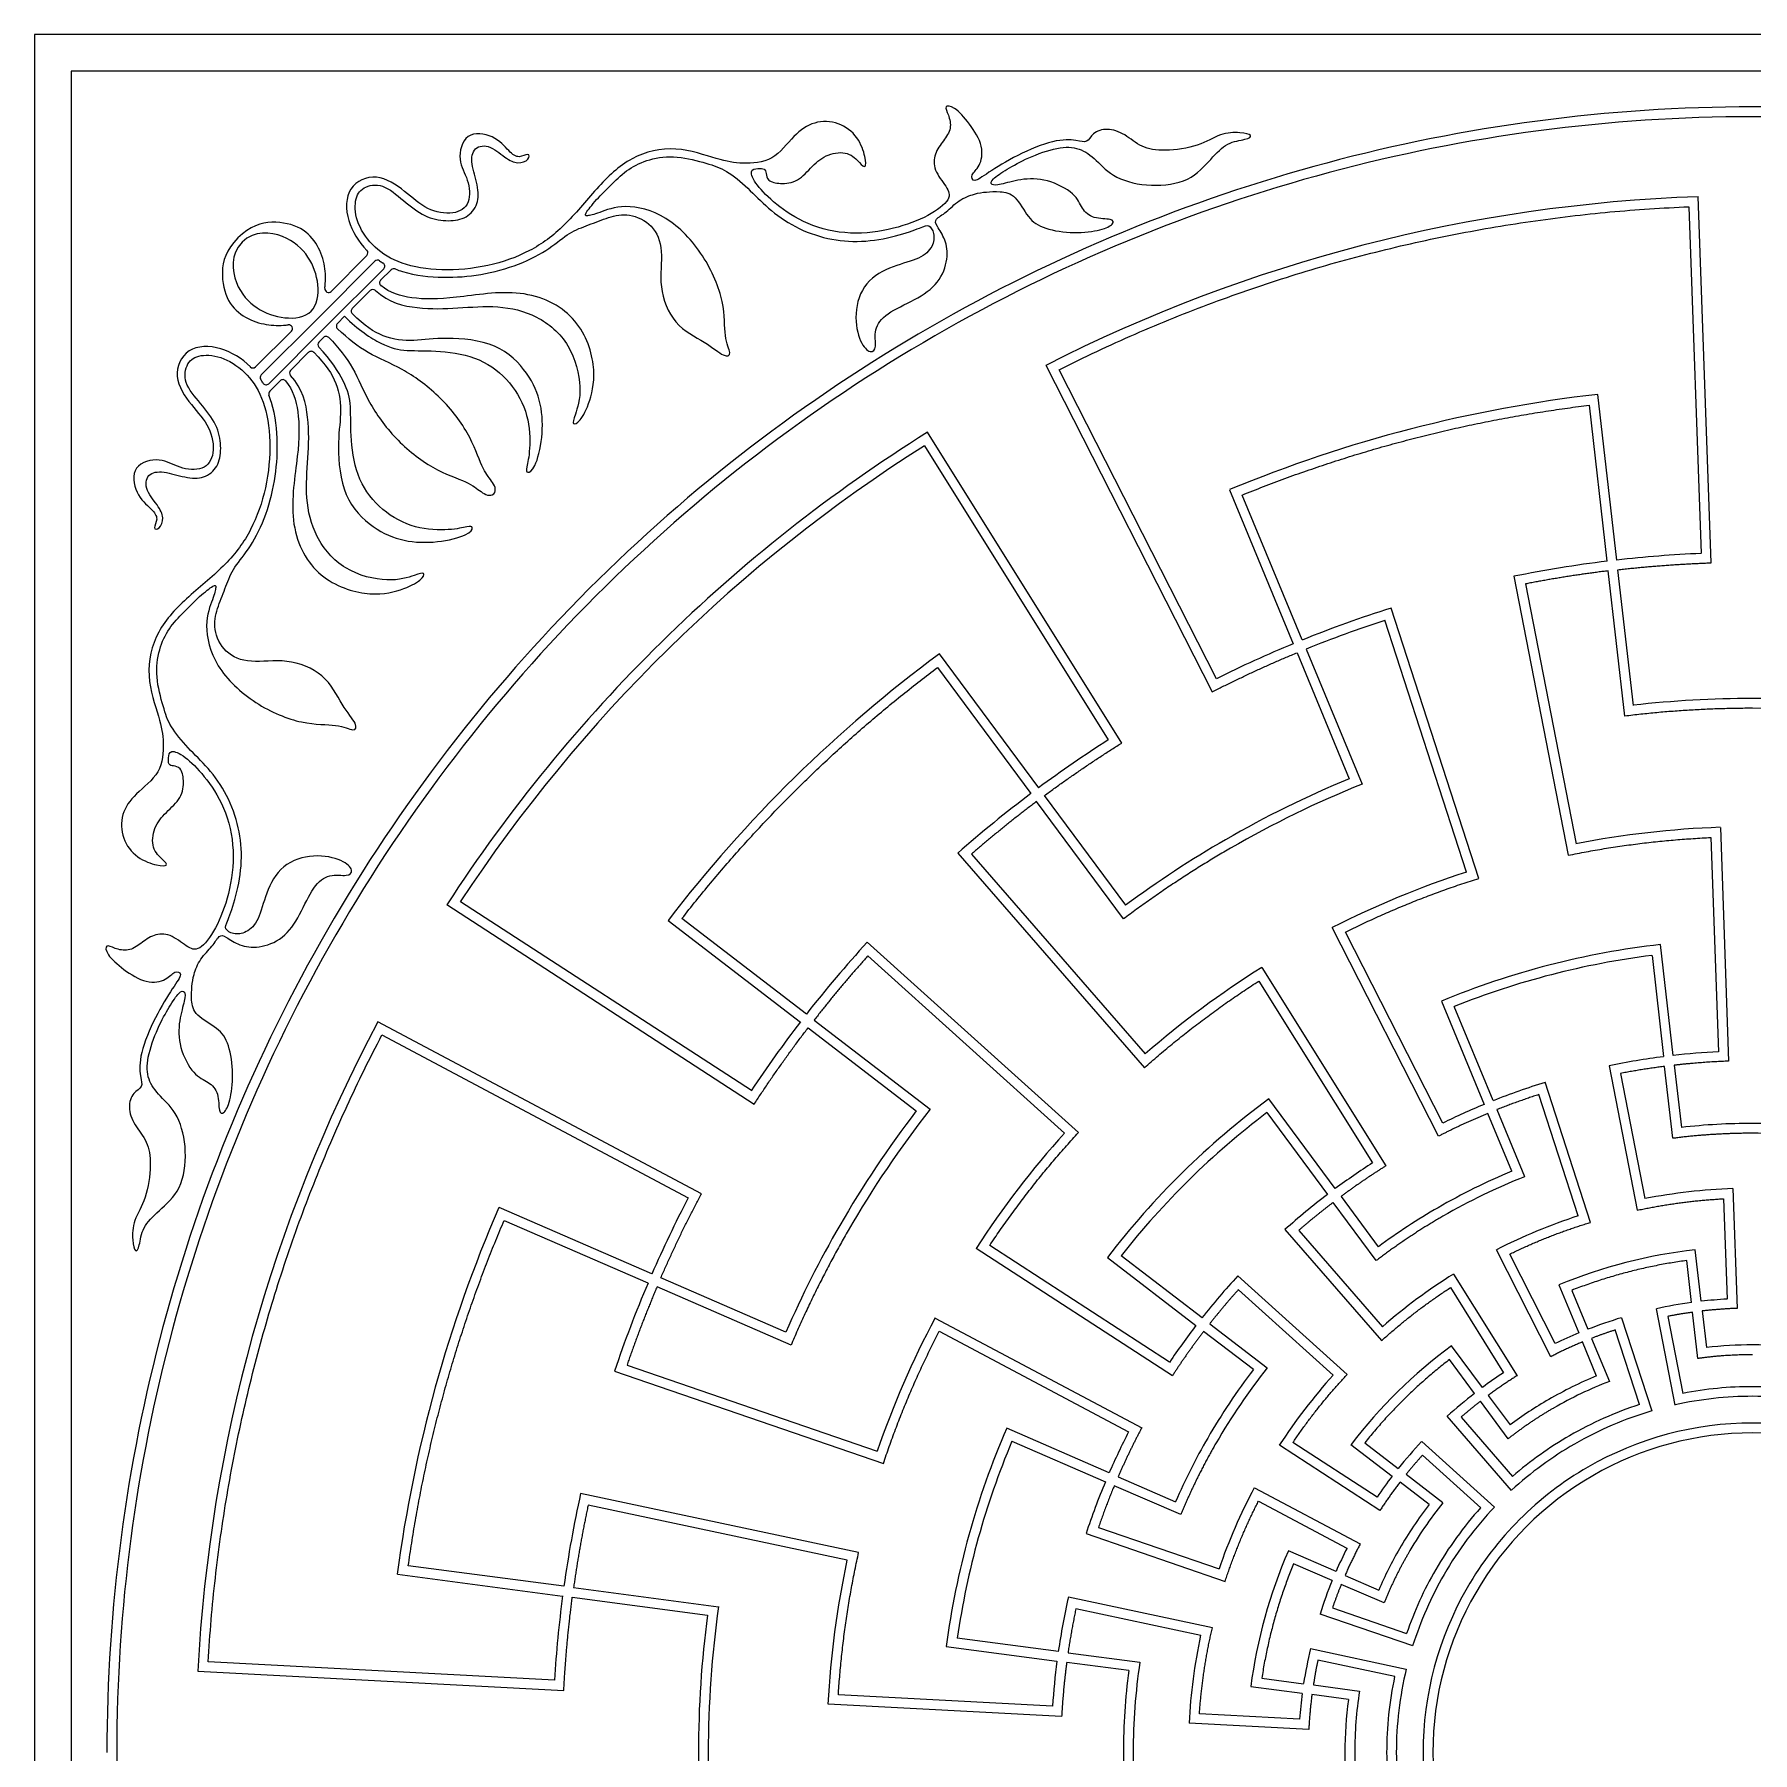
# Model space of a CAD drawing. Header units: millimetres. Extents: x -310 to 90, y -121 to 105.
# Drawn here: x -310.3 to -205.4, y 0 to 104.9 of the extents above; entities that cross this region are included whole.
import ezdxf

# ---------------------------------------------------------------- set-up
doc = ezdxf.new("R2010")
doc.units = ezdxf.units.MM
doc.header["$MEASUREMENT"] = 0
doc.layers.add('Layer 03', color=5, linetype='Continuous')

msp = doc.modelspace()

# ---------------------------------------------------------------- linework, layer by layer
at = {"layer": 'Layer 03'}
for p, q in [((-209.33, 94.37), (-208.59, 73.2)), ((-238.17, 65.55), (-247.78, 84.42)), ((-215.41, 82.25), (-214.33, 72.73)), ((-255.99, 79.78), (-244.77, 61.82)), ((-232.93, 67.92), (-236.59, 76.77)), ((-220.01, 71.81), (-216.69, 54.78)), ((-213.25, 63.27), (-214.26, 72.14)), ((-222.15, 53.37), (-227.51, 69.87)), ((-222.9, 53.75), (-227.9, 69.12)), ((-232.7, 67.37), (-229.28, 59.12)), ((-255.2, 66.24), (-249.5, 58.54)), ((-249.02, 58.9), (-255.07, 67.08)), ((-243.84, 50.89), (-249.15, 58.06)), ((-207.99, 55.86), (-207.53, 42.78)), ((-253.96, 54.91), (-242.57, 41.81)), ((-253.12, 54.85), (-242.52, 42.65)), ((-266.56, 40.41), (-284.32, 51.94)), ((-271.64, 50.8), (-263.57, 44.6)), ((-263.2, 45.08), (-270.8, 50.91)), ((-224.61, 37.63), (-231.1, 50.36)), ((-246.59, 37.86), (-259.49, 49.47)), ((-224.35, 38.43), (-230.29, 50.09)), ((-211.58, 48.67), (-210.88, 42.49)), ((-235.39, 47.93), (-227.82, 35.82)), ((-235.58, 47.1), (-228.64, 36)), ((-221.28, 39.8), (-223.66, 45.54)), ((-262.73, 44.71), (-255.65, 39.28)), ((-289.11, 43.81), (-270.41, 33.87)), ((-215.33, 32.37), (-218.11, 40.92)), ((-214.2, 41.93), (-212.48, 33.11)), ((-210.31, 37.5), (-210.81, 41.89)), ((-230.92, 34.43), (-234.97, 39.91)), ((-235.09, 39.07), (-231.39, 34.07)), ((-220.14, 35.49), (-221.6, 39.02)), ((-221.05, 39.25), (-219.36, 35.16)), ((-228.41, 30.04), (-231.04, 33.59)), ((-230.56, 33.95), (-228.29, 30.88)), ((-207.22, 33.81), (-207, 27.68)), ((-281.65, 32.49), (-272.87, 28.67)), ((-233.99, 31.93), (-228.09, 25.15)), ((-241.03, 23.83), (-252.01, 30.96)), ((-217.49, 24.97), (-220.27, 30.43)), ((-244.83, 30.23), (-239.42, 26.08)), ((-239.05, 26.55), (-243.99, 30.33)), ((-209.17, 27.48), (-209.46, 30.04)), ((-264.14, 24.87), (-272.32, 28.43)), ((-230.19, 23.09), (-236.87, 29.1)), ((-223.88, 28.39), (-220.64, 23.19)), ((-216.48, 28.22), (-215.5, 25.84)), ((-213.44, 26.55), (-211.59, 20.86)), ((-210.17, 21.22), (-211.31, 27.1)), ((-208.78, 24.06), (-209.1, 26.88)), ((-255.09, 25.72), (-243.53, 19.58)), ((-238.58, 26.18), (-235.07, 23.49)), ((-215.27, 25.29), (-214.18, 22.66)), ((-221.93, 22.29), (-223.82, 24.84)), ((-274.91, 23.29), (-258.5, 17.64)), ((-222.41, 21.93), (-223.94, 24)), ((-220.36, 19.16), (-222.05, 21.45)), ((-220.15, 16.01), (-224.08, 20.53)), ((-250.66, 19.01), (-244.95, 16.53)), ((-228.36, 15.6), (-233.5, 18.93)), ((-229.11, 18.92), (-227.07, 17.35)), ((-225.64, 18.99), (-221.19, 14.99)), ((-229.96, 18.81), (-227.44, 16.88)), ((-226.59, 16.99), (-224.34, 15.26)), ((-260.01, 12.21), (-276.98, 15.82)), ((-240.35, 14.53), (-244.41, 16.29)), ((-235.6, 15.36), (-230.2, 12.49)), ((-246.13, 13.38), (-237.64, 10.45)), ((-278, 10.16), (-287.5, 11.41)), ((-231.1, 10.51), (-233.46, 11.53)), ((-277.41, 10.08), (-268.56, 8.91)), ((-238.42, 7.62), (-247.21, 9.49)), ((-227.94, 9.14), (-230.55, 10.27)), ((-226.19, 6.51), (-231.84, 8.46)), ((-247.82, 6.18), (-253.99, 6.99)), ((-232.43, 6.35), (-226.58, 5.1)), ((-278.58, 4.43), (-299.72, 5.54)), ((-247.23, 6.1), (-242.84, 5.53)), ((-235.4, 4.55), (-232.85, 4.21)), ((-248.18, 2.84), (-261.25, 3.52)), ((-232.25, 4.13), (-229.44, 3.76)), ((-233.09, 2.05), (-239.21, 2.37))]:
    msp.add_line(p, q, dxfattribs=at)
for points in [[(-310.33, -104.89), (-100.55, -104.89), (-100.55, 104.89), (-310.33, 104.89)], [(-308.09, -102.65), (-102.79, -102.65), (-102.79, 102.65), (-308.09, 102.65)]]:
    msp.add_lwpolyline(points, close=True, dxfattribs=at)
for points in [[(-207.97, 72.63), (-208.76, 94.99)], [(-290.03, 91.39), (-292.21, 89.2)], [(-293.01, 87.57), (-289.54, 91.04)], [(-289, 90.58), (-292.51, 87.07)], [(-289.19, 89.88), (-288.55, 90.52)], [(-290.92, 88.15), (-289.82, 89.25)], [(-296.48, 84.1), (-293.01, 87.57)], [(-292.51, 87.07), (-296.02, 83.56)], [(-291.83, 87.24), (-291.39, 87.68)], [(-294.64, 86.78), (-296.83, 84.59)], [(-292.96, 86.11), (-292.68, 86.39)], [(-294.69, 84.38), (-293.59, 85.48)], [(-248.59, 84.69), (-238.43, 64.75)], [(-295.96, 83.11), (-295.32, 83.75)], [(-213.73, 72.8), (-214.88, 82.91)], [(-243.95, 61.63), (-255.8, 80.6)], [(-237.37, 77.09), (-233.48, 67.69)], [(-219.31, 71.34), (-216.22, 55.48)], [(-212.72, 63.93), (-213.67, 72.21)], [(-233.25, 67.14), (-230.06, 59.45)], [(-243.71, 51.73), (-248.67, 58.42)], [(-207.41, 56.48), (-206.91, 42.21)], [(-285.15, 51.77), (-266.39, 39.58)], [(-210.29, 42.56), (-211.06, 49.33)], [(-247.44, 37.82), (-259.45, 48.63)], [(-224.44, 45.87), (-221.83, 39.57)], [(-269.61, 34.12), (-289.36, 44.62)], [(-263.1, 44.24), (-256.49, 39.17)], [(-210.22, 41.96), (-209.79, 38.16)], [(-213.5, 41.46), (-212.01, 33.82)], [(-216.08, 32.76), (-218.49, 40.17)], [(-206.64, 34.43), (-206.39, 27.12)], [(-272.63, 29.22), (-281.96, 33.27)], [(-233.15, 31.88), (-228.04, 26)], [(-240.86, 23), (-252.84, 30.78)], [(-217.76, 24.17), (-221.08, 30.69)], [(-208.58, 27.55), (-208.94, 30.7)], [(-264.45, 25.66), (-272.09, 28.98)], [(-223.69, 29.21), (-219.82, 23.01)], [(-217.26, 28.55), (-216.05, 25.62)], [(-231.04, 23.05), (-236.83, 28.26)], [(-255.34, 26.53), (-242.73, 19.83)], [(-210.62, 26.63), (-209.7, 21.93)], [(-208.51, 26.96), (-208.26, 24.73)], [(-235.91, 23.38), (-238.95, 25.71)], [(-212.34, 21.25), (-213.82, 25.8)], [(-214.96, 22.99), (-215.82, 25.07)], [(-274.15, 23.66), (-258.88, 18.4)], [(-221.58, 21.81), (-220.24, 20.01)], [(-223.24, 20.48), (-220.1, 16.86)], [(-244.72, 17.08), (-250.97, 19.8)], [(-228.19, 14.78), (-234.33, 18.76)], [(-222.04, 14.95), (-225.6, 18.15)], [(-244.17, 16.84), (-240.66, 15.32)], [(-235.85, 16.17), (-229.39, 12.74)], [(-225.18, 15.15), (-226.96, 16.52)], [(-260.72, 11.75), (-276.52, 15.11)], [(-245.37, 13.75), (-238.01, 11.22)], [(-230.87, 11.06), (-233.78, 12.32)], [(-288.17, 10.89), (-278.08, 9.56)], [(-230.32, 10.82), (-228.26, 9.92)], [(-277.49, 9.49), (-269.23, 8.4)], [(-239.13, 7.16), (-246.75, 8.78)], [(-231.09, 8.83), (-226.56, 7.27)], [(-254.66, 6.48), (-247.91, 5.59)], [(-243.52, 5.01), (-247.31, 5.51)], [(-227.29, 4.65), (-231.98, 5.64)], [(-300.35, 4.97), (-278.01, 3.8)], [(-236.08, 4.03), (-232.93, 3.62)], [(-230.11, 3.25), (-232.34, 3.54)], [(-247.62, 2.21), (-261.88, 2.96)], [(-232.53, 1.42), (-239.84, 1.8)]]:
    msp.add_lwpolyline(points, dxfattribs=at)
for centre, radius, start, end in [((-205.44, 0), 100.46, 90, 120), ((-205.44, 0), 99.86, 90, 120), ((-205.44, 0), 100.46, 60, 90), ((-205.44, 0), 99.86, 60, 90), ((-205.44, 0), 95.04, 92, 117), ((-290.19, 91.55), 0.224, 315, 44.6947), ((-289.38, 90.88), 0.224, 56.2873, 135), ((-289.16, 90.74), 0.224, 315, 59.0514), ((-288.39, 90.36), 0.224, 67.9694, 135), ((-292.37, 89.36), 0.224, 173.3831, 315), ((-289.66, 89.09), 0.224, 47.9031, 135), ((-289.03, 89.72), 0.224, 135, 230.1232), ((-290.76, 87.99), 0.224, 135, 225.8428), ((-294.8, 86.93), 0.224, 315, 96.6169), ((-291.67, 87.08), 0.224, 135, 225.9044), ((-292.8, 85.95), 0.224, 135, 223.7919), ((-292.52, 86.23), 0.224, 44.0956, 135), ((-205.44, 0), 100.46, 120, 150), ((-205.44, 0), 99.86, 120, 150), ((-293.43, 85.32), 0.224, 44.1572, 135), ((-296.99, 84.75), 0.224, 225.3053, 315), ((-296.32, 83.94), 0.224, 135, 213.7127), ((-294.53, 84.22), 0.224, 135, 222.0969), ((-296.18, 83.72), 0.224, 210.9486, 315), ((-295.8, 82.95), 0.224, 135, 202.0306), ((-295.16, 83.59), 0.224, 39.8768, 135), ((-205.44, 0), 83.45, 96.5, 112.5), ((-205.44, 0), 95.04, 122, 147), ((-205.44, 0), 94.45, 122.3622, 146.6378), ((-205.44, 0), 73.27, 96.9669, 101.4669), ((-205.44, 0), 73.27, 92.4669, 96.5), ((-205.44, 0), 73.27, 107.5331, 112.0331), ((-205.44, 0), 72.67, 108, 112.0293), ((-205.44, 0), 73.27, 112.5, 116.5331), ((-205.44, 0), 83.45, 126.5, 142.5), ((-205.44, 0), 64.35, 90, 96.5), ((-205.44, 0), 64.35, 82.5, 90), ((-205.44, 0), 63.75, 81.9634, 90), ((-205.44, 0), 73.27, 122.4669, 126.5), ((-205.44, 0), 64.35, 112.5, 120), ((-205.44, 0), 63.75, 111.9634, 120), ((-205.44, 0), 73.27, 126.9669, 131.4669), ((-205.44, 0), 64.35, 120, 126.5), ((-205.44, 0), 56.52, 92, 101), ((-205.44, 0), 56.52, 108, 117), ((-205.44, 0), 100.46, 150, 180), ((-205.44, 0), 99.86, 150, 180), ((-205.44, 0), 73.27, 137.5331, 142.0331), ((-205.44, 0), 49.65, 96.5, 112.5), ((-205.44, 0), 49.05, 97.1974, 111.8026), ((-205.44, 0), 56.52, 122, 131), ((-205.44, 0), 95.04, 152, 177), ((-205.44, 0), 73.27, 142.5, 146.5331), ((-205.44, 0), 42.83, 97.2986, 101.7986), ((-205.44, 0), 42.83, 92.7986, 96.5), ((-205.44, 0), 42.83, 107.2014, 111.7014), ((-205.44, 0), 49.65, 126.5, 142.5), ((-205.44, 0), 64.35, 142.5, 150), ((-205.44, 0), 63.75, 141.9634, 150), ((-205.44, 0), 49.05, 127.1974, 141.8026), ((-205.44, 0), 42.83, 112.5, 116.2014), ((-205.44, 0), 56.52, 138, 147), ((-205.44, 0), 38.41, 90, 96.5), ((-205.44, 0), 38.41, 82.5, 90), ((-205.44, 0), 37.81, 81.5953, 90), ((-205.44, 0), 42.83, 122.7986, 126.5), ((-205.44, 0), 38.41, 112.5, 120), ((-205.44, 0), 37.81, 111.5953, 120), ((-205.44, 0), 73.27, 152.4669, 156.5), ((-205.44, 0), 42.83, 127.2986, 131.7986), ((-205.44, 0), 34.45, 92, 101), ((-205.44, 0), 83.45, 156.5, 172.5), ((-205.44, 0), 38.41, 120, 126.5), ((-205.44, 0), 34.45, 108, 117), ((-205.44, 0), 64.35, 150, 156.5), ((-205.44, 0), 30.9, 96.5, 112.5), ((-205.44, 0), 73.27, 156.9669, 161.4669), ((-205.44, 0), 42.83, 137.2014, 141.7014), ((-205.44, 0), 34.45, 122, 131), ((-205.44, 0), 27.73, 97.7337, 102.2337), ((-205.44, 0), 27.73, 93.2337, 96.5), ((-205.44, 0), 56.52, 152, 161), ((-205.44, 0), 27.73, 106.7663, 111.2663), ((-205.44, 0), 42.83, 142.5, 146.2014), ((-205.44, 0), 27.73, 112.5, 115.7663), ((-205.44, 0), 30.9, 126.5, 142.5), ((-205.44, 0), 24.89, 90, 96.5), ((-205.44, 0), 24.89, 82.5, 90), ((-205.44, 0), 38.41, 142.5, 150), ((-205.44, 0), 37.81, 141.5953, 150), ((-205.44, 0), 27.73, 123.2337, 126.5), ((-205.44, 0), 34.45, 138, 147), ((-205.44, 0), 24.89, 112.5, 120), ((-205.44, 0), 24.29, 111.0916, 120), ((-205.44, 0), 22.34, 90, 101), ((-205.44, 0), 22.34, 78, 90), ((-205.44, 0), 27.73, 127.7337, 132.2337), ((-205.44, 0), 24.89, 120, 126.5), ((-205.44, 0), 22.34, 108, 120), ((-205.44, 0), 21.75, 90, 102.5733), ((-205.44, 0), 21.75, 76.4267, 90), ((-205.44, 0), 21.75, 106.4267, 120), ((-205.44, 0), 20.12, 90, 120), ((-205.44, 0), 20.12, 60, 90), ((-205.44, 0), 49.65, 156.5, 172.5), ((-205.44, 0), 49.05, 157.1974, 171.8026), ((-205.44, 0), 42.83, 152.7986, 156.5), ((-205.44, 0), 38.41, 150, 156.5), ((-205.44, 0), 27.73, 136.7663, 141.2663), ((-205.44, 0), 22.34, 120, 131), ((-205.44, 0), 19.52, 90, 120), ((-205.44, 0), 19.52, 60, 90), ((-205.44, 0), 21.75, 120, 132.5733), ((-205.44, 0), 27.73, 142.5, 145.7663), ((-205.44, 0), 20.12, 120, 150), ((-205.44, 0), 19.52, 120, 150), ((-205.44, 0), 73.27, 167.5331, 172.0331), ((-205.44, 0), 42.83, 157.2986, 161.7986), ((-205.44, 0), 34.45, 152, 161), ((-205.44, 0), 24.89, 142.5, 150), ((-205.44, 0), 24.29, 141.0916, 150), ((-205.44, 0), 22.34, 138, 150), ((-205.44, 0), 21.75, 136.4267, 150), ((-205.44, 0), 56.52, 168, 177), ((-205.44, 0), 30.9, 156.5, 172.5), ((-205.44, 0), 27.73, 153.2337, 156.5), ((-205.44, 0), 24.89, 150, 156.5), ((-205.44, 0), 27.73, 157.7337, 162.2337), ((-205.44, 0), 22.34, 150, 161), ((-205.44, 0), 21.75, 150, 162.5733), ((-205.44, 0), 73.27, 172.5, 176.5331), ((-205.44, 0), 42.83, 167.2014, 171.7014), ((-205.44, 0), 20.12, 150, 180), ((-205.44, 0), 19.52, 150, 180), ((-205.44, 0), 64.35, 172.5, 180), ((-205.44, 0), 63.75, 171.9634, 180), ((-205.44, 0), 34.45, 168, 177), ((-205.44, 0), 27.73, 166.7663, 171.2663), ((-205.44, 0), 42.83, 172.5, 176.2014), ((-205.44, 0), 37.81, 171.5953, 180), ((-205.44, 0), 38.41, 172.5, 180), ((-205.44, 0), 22.34, 168, 180), ((-205.44, 0), 21.75, 166.4267, 180), ((-205.44, 0), 27.73, 172.5, 175.7663), ((-205.44, 0), 24.89, 172.5, 180), ((-205.44, 0), 24.29, 171.0916, 180), ((-205.44, 0), 99.86, 180, 210), ((-205.44, 0), 64.35, 180, 186.5), ((-205.44, 0), 38.41, 180, 186.5), ((-205.44, 0), 24.89, 180, 186.5), ((-205.44, 0), 22.34, 180, 191), ((-205.44, 0), 21.75, 180, 192.5733), ((-205.44, 0), 20.12, 180, 210), ((-205.44, 0), 19.52, 180, 210)]:
    msp.add_arc(centre, radius, start, end, dxfattribs=at)
for points, knots in [([(-288.31, 90.57), (-288.16, 90.51), (-287.23, 90.18), (-285.29, 90), (-283.13, 90.16), (-280.68, 90.8), (-278.79, 91.83), (-277.67, 92.84), (-276.5, 93.24), (-275.28, 93.75), (-274.04, 94), (-272.53, 93.32), (-271.89, 91.75), (-272.27, 89.51), (-271.36, 87.1), (-269.28, 86.08), (-268.16, 85.13), (-267.72, 85.33), (-268.26, 86.32), (-268.12, 88.43), (-269.35, 91.45), (-271.74, 93.98), (-274.41, 94.58), (-275.96, 93.94), (-276.66, 93.78), (-276.78, 93.86), (-276.05, 94.79), (-275.06, 95.78), (-274.09, 96.7), (-272.83, 97.3), (-271.12, 97.53), (-269.19, 96.99), (-268.12, 96.66), (-266.74, 95.51), (-265.6, 94.28), (-263.93, 93.07), (-261.89, 92.35), (-259.88, 92.16), (-257.64, 92.55), (-256.11, 93.13), (-255.72, 93.32), (-255.37, 92.78), (-255.43, 91.94), (-256.21, 91.16), (-257.88, 90.8), (-259.71, 89.85), (-260.34, 87.81), (-259.94, 85.98), (-259.26, 85.38), (-258.89, 85.72), (-259.12, 86.88), (-258.39, 87.87), (-256.55, 88.66), (-255.05, 89.68), (-254.52, 91.23), (-254.68, 92.39), (-255.29, 93.23), (-255.39, 93.62), (-254.66, 93.98), (-253.93, 94.79), (-252.88, 95.19), (-252.24, 95.27), (-251.4, 95.33), (-250.41, 95.13), (-249.69, 93.62), (-248.74, 93), (-246.83, 92.7), (-245.12, 92.94), (-244.4, 93.31), (-244.46, 93.66), (-245.72, 93.6), (-246.42, 94.24), (-246.71, 95.15), (-248.51, 96.11), (-250.17, 96.08), (-251.44, 95.67), (-251.95, 95.67), (-251.95, 96.03), (-250.98, 96.64), (-249.75, 97.35), (-247.79, 98.06), (-246.51, 98), (-245.52, 97.27), (-244.45, 96.06), (-242.16, 95.54), (-239.76, 95.87), (-238.46, 97.34), (-237.52, 98.33), (-236.31, 98.46), (-235.89, 98.73), (-236.66, 98.93), (-237.94, 98.88), (-239.17, 98.05), (-241.42, 97.72), (-242.77, 97.95), (-243.75, 98.83), (-244.86, 99.21), (-245.77, 98.88), (-246.06, 98.21), (-246.62, 98.44), (-248.01, 98.51), (-250.38, 97.53), (-252.23, 96.38), (-253.03, 95.77), (-253.2, 96.35), (-252.6, 96.75), (-252.33, 98.03), (-253.24, 99.48), (-254.21, 100.55), (-254.82, 100.55), (-254.52, 100.02), (-254.31, 99.14), (-254.82, 98.4), (-255.42, 97.61), (-255.46, 96.62), (-254.61, 95.56), (-254.29, 94.85), (-255.67, 93.79), (-257.79, 92.98), (-260.52, 92.59), (-263.23, 93.23), (-265.13, 94.53), (-266.33, 95.73), (-266.71, 96.65), (-266.14, 96.71), (-265.73, 96.71), (-265.66, 96.43), (-265.6, 95.95), (-264.84, 95.73), (-263.7, 95.86), (-262.85, 96.87), (-261.93, 97.63), (-260.6, 97.76), (-259.91, 97), (-259.56, 96.68), (-259.56, 97.31), (-260, 98.64), (-261.2, 99.59), (-262.75, 99.62), (-263.96, 98.8), (-265.19, 97.09), (-267.18, 96.97), (-268.48, 97.19), (-271.15, 98.15), (-273.96, 97.53), (-276.02, 95.53), (-277.97, 93.1), (-280.02, 91.59), (-282.59, 90.68), (-284.55, 90.49), (-285.46, 90.52), (-286.36, 90.54), (-288.03, 90.83), (-289.61, 91.82), (-290.69, 93.32), (-290.82, 94.83), (-290.33, 95.6), (-289.07, 95.84), (-287.8, 94.73), (-286.48, 93.7), (-285.19, 93.46), (-284.04, 93.58), (-283.24, 94.38), (-283.19, 95.5), (-283.66, 96.87), (-283.63, 97.95), (-282.63, 98.24), (-281.55, 97.31), (-280.82, 96.94), (-280.07, 97.24), (-280.12, 97.71), (-280.75, 97.29), (-281.31, 97.67), (-282.22, 98.78), (-284.08, 98.99), (-284.54, 97.13), (-283.8, 96.08), (-283.66, 94.51), (-284.67, 93.83), (-286.4, 94.12), (-287.64, 95.3), (-289.43, 96.51), (-291.31, 95.67), (-291.36, 93.54), (-290.54, 92.23), (-290.03, 91.7)], [53.509038, 53.509038, 53.509038, 53.509038, 53.705809, 54.715095, 55.724381, 56.733667, 57.742953, 58.752239, 59.761525, 60.770811, 61.780097, 62.789383, 63.798669, 64.807955, 65.817241, 66.826527, 67.835813, 68.845098, 69.854384, 70.86367, 71.872956, 72.882242, 73.891528, 74.900814, 75.9101, 76.919386, 77.928672, 78.937958, 79.947244, 80.95653, 81.965816, 82.975102, 83.984388, 84.993673, 86.002959, 87.012245, 88.021531, 89.030817, 90.040103, 91.049389, 92.058675, 93.067961, 94.077247, 95.086533, 96.095819, 97.105105, 98.114391, 99.123677, 100.132962, 101.142248, 102.151534, 103.16082, 104.170106, 105.179392, 106.188678, 107.197964, 108.20725, 109.216536, 110.225822, 111.235108, 112.244394, 113.25368, 114.262966, 115.272252, 116.281537, 117.290823, 118.300109, 119.309395, 120.318681, 121.327967, 122.337253, 123.346539, 124.355825, 125.365111, 126.374397, 127.383683, 128.392969, 129.402255, 130.411541, 131.420827, 132.430112, 133.439398, 134.448684, 135.45797, 136.467256, 137.476542, 138.485828, 139.495114, 140.5044, 141.513686, 142.522972, 143.532258, 144.541544, 145.55083, 146.560116, 147.569401, 148.578687, 149.587973, 150.597259, 151.606545, 152.615831, 153.625117, 154.634403, 155.643689, 156.652975, 157.662261, 158.671547, 159.680833, 160.690119, 161.699405, 162.708691, 163.717976, 164.727262, 165.736548, 166.745834, 167.75512, 168.764406, 169.773692, 170.782978, 171.792264, 172.80155, 173.810836, 174.820122, 175.829408, 176.838694, 177.84798, 178.857266, 179.866551, 180.875837, 181.885123, 182.894409, 183.903695, 184.912981, 185.922267, 186.931553, 187.940839, 188.950125, 189.959411, 190.968697, 191.977983, 192.987269, 193.996555, 195.00584, 196.015126, 197.024412, 198.033698, 199.042984, 200.05227, 201.061556, 202.070842, 202.070842, 202.070842, 203.080128, 204.089414, 205.0987, 206.107986, 207.117272, 208.126558, 209.135844, 210.14513, 211.154415, 212.163701, 213.172987, 214.182273, 215.191559, 216.200845, 217.210131, 218.219417, 219.228703, 220.237989, 221.247275, 222.256561, 223.265847, 224.275133, 225.284419, 226.293705, 227.30299, 228.312276, 229.321562, 230.330848, 231.340134, 232.34942, 233.358706, 234.367992, 235.310928, 235.310928, 235.310928, 235.310928]), ([(-292.6, 89.39), (-292.59, 89.43), (-292.55, 89.88), (-292.54, 90.71), (-292.97, 92.03), (-293.94, 93.15), (-295.8, 93.58), (-297.15, 93.21), (-297.9, 92.46)], [237.987426, 237.987426, 237.987426, 237.987426, 238.115877, 239.207212, 240.298548, 241.389883, 242.481218, 243.572554, 243.572554, 243.572554, 243.572554]), ([(-297.9, 92.46), (-298.65, 91.72), (-299.01, 90.37), (-298.59, 88.5), (-297.46, 87.53), (-296.15, 87.11), (-295.32, 87.11), (-294.87, 87.15), (-294.83, 87.16)], [243.572554, 243.572554, 243.572554, 243.572554, 244.663889, 245.755224, 246.84656, 247.937895, 249.02923, 249.157681, 249.157681, 249.157681, 249.157681]), ([(-289.51, 89.26), (-288.69, 88.51), (-286.82, 88.08), (-284.5, 88.17), (-282.02, 88.38), (-279.62, 87.83), (-277.53, 86.07), (-276.81, 83.15), (-277.37, 81.52), (-277.51, 81.03), (-277.05, 81.18), (-276.39, 82.39), (-275.95, 84.56), (-277.1, 87.81), (-280.52, 89.48), (-284.86, 88.72), (-287.26, 88.7), (-288.63, 89.1), (-289.17, 89.55)], [26.464795, 26.464795, 26.464795, 26.464795, 28.010061, 29.652551, 31.295041, 32.937532, 34.580022, 36.222513, 37.865003, 39.507493, 41.149984, 42.792474, 44.434964, 46.077455, 47.719945, 49.362435, 51.004926, 52.479047, 52.479047, 52.479047, 52.479047]), ([(-291.39, 87.68), (-290.57, 86.85), (-289, 85.84), (-287.71, 85.53), (-285.62, 85.63), (-283.05, 85.18), (-281.21, 83.72), (-280.1, 81.65), (-280.05, 79.43), (-280.3, 78.37), (-280.3, 78.07), (-279.77, 78.29), (-279.26, 80.26), (-279.33, 82.36), (-280.1, 84.19), (-281.98, 86.12), (-285.38, 86.44), (-287.14, 86.12), (-289, 86.3), (-290.17, 87.1), (-290.91, 87.83)], [0.541138, 0.541138, 0.541138, 0.541138, 1.902585, 3.264032, 4.62548, 5.986927, 7.348374, 8.709822, 10.071269, 11.432716, 12.794164, 14.155611, 15.517058, 16.878506, 18.239953, 19.6014, 20.962848, 22.324295, 23.685742, 24.957043, 24.957043, 24.957043, 24.957043]), ([(-292.36, 86.39), (-291.74, 85.75), (-290.76, 84.47), (-290.01, 82.48), (-288.38, 80.18), (-285.98, 78.27), (-283.74, 77.55), (-283.11, 76.96), (-282.5, 76.64), (-282.29, 76.85)], [487.253338, 487.253338, 487.253338, 487.253338, 488.572909, 490.003357, 491.433805, 492.864253, 494.294701, 495.72515, 497.155598, 497.155598, 497.155598, 497.155598]), ([(-282.29, 76.85), (-282.08, 77.06), (-282.4, 77.67), (-282.99, 78.3), (-283.71, 80.54), (-285.62, 82.94), (-287.92, 84.57), (-289.91, 85.32), (-291.18, 86.3), (-291.82, 86.92)], [497.155598, 497.155598, 497.155598, 497.155598, 498.586046, 500.016494, 501.446942, 502.87739, 504.307838, 505.738286, 507.057857, 507.057857, 507.057857, 507.057857]), ([(-297.14, 84.59), (-297.66, 85.11), (-298.97, 85.92), (-301.1, 85.87), (-301.95, 83.99), (-300.74, 82.2), (-299.55, 80.96), (-299.27, 79.23), (-299.95, 78.22), (-301.52, 78.37), (-302.57, 79.1), (-304.43, 78.64), (-304.21, 76.78), (-303.1, 75.88), (-302.73, 75.31), (-303.15, 74.68), (-302.68, 74.63), (-302.38, 75.38), (-302.75, 76.11), (-303.67, 77.19), (-303.39, 78.19), (-302.31, 78.22), (-300.94, 77.76), (-299.82, 77.8), (-299.02, 78.6), (-298.9, 79.75), (-299.13, 81.04), (-300.17, 82.36), (-301.28, 83.63), (-301.04, 84.9), (-300.27, 85.38), (-298.76, 85.25), (-297.26, 84.17), (-296.27, 82.59), (-295.98, 80.93), (-295.96, 80.02), (-295.93, 79.11), (-296.12, 77.16), (-297.03, 74.58), (-298.53, 72.53), (-300.97, 70.58), (-302.97, 68.53), (-303.59, 65.71), (-302.63, 63.04), (-302.41, 61.74), (-302.53, 59.75), (-304.24, 58.52), (-305.06, 57.32), (-305.03, 55.77), (-304.08, 54.56), (-302.75, 54.12), (-302.12, 54.12), (-302.44, 54.47), (-303.2, 55.16), (-303.07, 56.49), (-302.31, 57.41), (-301.3, 58.26), (-301.17, 59.4), (-301.39, 60.16), (-301.87, 60.23), (-302.15, 60.29), (-302.15, 60.7), (-302.09, 61.27), (-301.17, 60.89), (-299.97, 59.69), (-298.67, 57.79), (-298.03, 55.08), (-298.41, 52.35), (-299.23, 50.23), (-300.29, 48.85), (-301, 49.17), (-302.06, 50.02), (-303.05, 49.98), (-303.84, 49.38), (-304.58, 48.88), (-305.45, 49.08), (-305.99, 49.38), (-305.99, 48.77), (-304.92, 47.8), (-303.47, 46.89), (-302.19, 47.16), (-301.79, 47.76), (-301.21, 47.6), (-301.82, 46.79), (-302.96, 44.94), (-303.95, 42.58), (-303.88, 41.18), (-303.65, 40.62), (-304.32, 40.33), (-304.65, 39.42), (-304.26, 38.31), (-303.39, 37.33), (-303.16, 35.99), (-303.48, 33.73), (-304.32, 32.5), (-304.36, 31.22), (-304.17, 30.45), (-303.9, 30.87), (-303.77, 32.08), (-302.78, 33.03), (-301.3, 34.32), (-300.97, 36.72), (-301.5, 39.01), (-302.71, 40.08), (-303.44, 41.07), (-303.5, 42.35), (-302.79, 44.31), (-302.08, 45.55), (-301.47, 46.51), (-301.11, 46.51), (-301.11, 46), (-301.52, 44.73), (-301.55, 43.07), (-300.59, 41.28), (-299.68, 40.98), (-299.04, 40.28), (-299.1, 39.02), (-298.75, 38.96), (-298.38, 39.68), (-298.14, 41.39), (-298.43, 43.3), (-299.06, 44.25), (-300.57, 44.97), (-300.77, 45.96), (-300.71, 46.8), (-300.63, 47.44), (-300.23, 48.49), (-299.42, 49.22), (-299.05, 49.95), (-298.67, 49.85), (-297.83, 49.24), (-296.67, 49.08), (-295.11, 49.62), (-294.1, 51.11), (-293.31, 52.95), (-292.32, 53.68), (-291.16, 53.46), (-290.82, 53.82), (-291.41, 54.5), (-293.25, 54.9), (-295.28, 54.28), (-296.24, 52.44), (-296.6, 50.77), (-297.38, 50), (-298.22, 49.93), (-298.75, 50.28), (-298.57, 50.67), (-297.99, 52.2), (-297.6, 54.44), (-297.79, 56.45), (-298.51, 58.49), (-299.72, 60.16), (-300.95, 61.3), (-302.1, 62.68), (-302.43, 63.75), (-302.97, 65.69), (-302.74, 67.39), (-302.14, 68.65), (-301.22, 69.62), (-300.23, 70.61), (-299.3, 71.34), (-299.22, 71.22), (-299.38, 70.52), (-300.02, 68.98), (-299.42, 66.3), (-296.89, 63.91), (-293.86, 62.69), (-291.75, 62.82), (-290.77, 62.28), (-290.56, 62.72), (-291.52, 63.84), (-292.54, 65.92), (-294.95, 66.83), (-297.19, 66.45), (-298.76, 67.09), (-299.44, 68.6), (-299.19, 69.84), (-298.67, 71.06), (-298.28, 72.23), (-297.27, 73.35), (-296.24, 75.24), (-295.59, 77.69), (-295.44, 79.85), (-295.62, 81.79), (-295.95, 82.72), (-296.01, 82.87)], [251.834179, 251.834179, 251.834179, 251.834179, 252.777115, 253.786401, 254.795687, 255.804973, 256.814259, 257.823545, 258.832831, 259.842117, 260.851403, 261.860689, 262.869974, 263.87926, 264.888546, 265.897832, 266.907118, 267.916404, 268.92569, 269.934976, 270.944262, 271.953548, 272.962834, 273.97212, 274.981406, 275.990692, 276.999978, 278.009264, 279.018549, 280.027835, 281.037121, 282.046407, 283.055693, 284.064979, 285.074265, 285.074265, 285.074265, 286.083551, 287.092837, 288.102123, 289.111409, 290.120695, 291.129981, 292.139267, 293.148553, 294.157839, 295.167125, 296.17641, 297.185696, 298.194982, 299.204268, 300.213554, 301.22284, 302.232126, 303.241412, 304.250698, 305.259984, 306.26927, 307.278556, 308.287842, 309.297128, 310.306414, 311.3157, 312.324985, 313.334271, 314.343557, 315.352843, 316.362129, 317.371415, 318.380701, 319.389987, 320.399273, 321.408559, 322.417845, 323.427131, 324.436417, 325.445703, 326.454989, 327.464275, 328.47356, 329.482846, 330.492132, 331.501418, 332.510704, 333.51999, 334.529276, 335.538562, 336.547848, 337.557134, 338.56642, 339.575706, 340.584992, 341.594278, 342.603564, 343.61285, 344.622135, 345.631421, 346.640707, 347.649993, 348.659279, 349.668565, 350.677851, 351.687137, 352.696423, 353.705709, 354.714995, 355.724281, 356.733567, 357.742853, 358.752139, 359.761425, 360.77071, 361.779996, 362.789282, 363.798568, 364.807854, 365.81714, 366.826426, 367.835712, 368.844998, 369.854284, 370.86357, 371.872856, 372.882142, 373.891428, 374.900714, 375.91, 376.919285, 377.928571, 378.937857, 379.947143, 380.956429, 381.965715, 382.975001, 383.984287, 384.993573, 386.002859, 387.012145, 388.021431, 389.030717, 390.040003, 391.049289, 392.058575, 393.06786, 394.077146, 395.086432, 396.095718, 397.105004, 398.11429, 399.123576, 400.132862, 401.142148, 402.151434, 403.16072, 404.170006, 405.179292, 406.188578, 407.197864, 408.20715, 409.216435, 410.225721, 411.235007, 412.244293, 413.253579, 414.262865, 415.272151, 416.281437, 417.290723, 418.300009, 419.309295, 420.318581, 421.327867, 422.337153, 423.346439, 424.355725, 425.36501, 426.374296, 427.383582, 428.392868, 429.402154, 430.41144, 431.420726, 432.430012, 433.439298, 433.63607, 433.63607, 433.63607, 433.63607]), ([(-293.27, 85.48), (-292.54, 84.73), (-291.74, 83.56), (-291.56, 81.7), (-291.87, 79.94), (-291.56, 76.55), (-289.63, 74.66), (-287.8, 73.89), (-285.7, 73.83), (-283.73, 74.33), (-283.51, 74.86), (-283.81, 74.86), (-284.87, 74.61), (-287.09, 74.66), (-289.16, 75.77), (-290.62, 77.61), (-291.07, 80.18), (-290.97, 82.28), (-291.27, 83.54), (-292.23, 85.03), (-292.96, 85.79)], [462.188065, 462.188065, 462.188065, 462.188065, 463.459365, 464.820812, 466.18226, 467.543707, 468.905154, 470.266602, 471.628049, 472.989496, 474.350944, 475.712391, 477.073838, 478.435286, 479.796733, 481.15818, 482.519628, 483.881075, 485.242522, 486.517291, 486.517291, 486.517291, 486.517291]), ([(-294.99, 83.73), (-294.54, 83.2), (-294.14, 81.82), (-294.15, 79.42), (-294.92, 75.08), (-293.25, 71.67), (-289.99, 70.51), (-287.83, 70.95), (-286.61, 71.61), (-286.47, 72.07), (-286.96, 71.93), (-288.59, 71.37), (-291.51, 72.09), (-293.26, 74.18), (-293.82, 76.58), (-293.61, 79.07), (-293.52, 81.38), (-293.95, 83.25), (-294.69, 84.07)], [434.66606, 434.66606, 434.66606, 434.66606, 436.140181, 437.782672, 439.425162, 441.067653, 442.710143, 444.352633, 445.995124, 447.637614, 449.280105, 450.922595, 452.565085, 454.207576, 455.850066, 457.492557, 459.135047, 460.680312, 460.680312, 460.680312, 460.680312])]:
    msp.add_open_spline(points, degree=3, knots=knots, dxfattribs=at)
for points, weights in [([(-247.78, 84.42), (-229.63, 93.53), (-209.33, 94.37)], [0.856321924032, 0.866940900205, 0.918289980398]), ([(-236.59, 76.77), (-226.37, 80.92), (-215.41, 82.25)], [0.861568699397, 0.872834950412, 0.899936949627]), ([(-213.67, 72.21), (-210.83, 72.53), (-207.97, 72.63)], [0.901462358895, 0.909932395701, 0.919899887494]), ([(-214.26, 72.14), (-216.8, 71.83), (-219.31, 71.34)], [0.89972555755, 0.892424219942, 0.886277463857]), ([(-238.43, 64.75), (-235.89, 66.05), (-233.25, 67.14)], [0.856022272083, 0.857834954516, 0.860978530157]), ([(-270.8, 50.91), (-264.02, 59.61), (-255.2, 66.24)], [0.861568699397, 0.872834950412, 0.899936949627]), ([(-205.44, 63.75), (-209.36, 63.75), (-213.25, 63.27)], [0.929202046027, 0.91249982381, 0.899485231272]), ([(-248.67, 58.42), (-246.37, 60.12), (-243.95, 61.63)], [0.901462358895, 0.909932395701, 0.919899887494]), ([(-249.15, 58.06), (-251.19, 56.53), (-253.12, 54.85)], [0.89972555755, 0.892424219942, 0.886277463857]), ([(-216.69, 54.78), (-212.38, 55.66), (-207.99, 55.86)], [0.884452797029, 0.897898107153, 0.917193897436]), ([(-237.31, 55.21), (-240.71, 53.25), (-243.84, 50.89)], [0.929202046027, 0.91249982381, 0.899485231272]), ([(-230.29, 50.09), (-226.35, 52.05), (-222.15, 53.37)], [0.856538430421, 0.860543559536, 0.869922506136]), ([(-259.45, 48.63), (-261.16, 46.73), (-262.73, 44.71)], [0.868662473554, 0.864615940057, 0.861653154223]), ([(-242.57, 41.81), (-239.28, 44.73), (-235.58, 47.1)], [0.884452797029, 0.897898107153, 0.917193897436]), ([(-266.39, 39.58), (-264.83, 41.98), (-263.1, 44.24)], [0.856022272083, 0.857834954516, 0.860978530157]), ([(-299.72, 5.54), (-298.53, 25.82), (-289.11, 43.81)], [0.856321924032, 0.866940900205, 0.918289980398]), ([(-206.91, 42.21), (-208.57, 42.15), (-210.22, 41.96)], [0.919899887453, 0.909932395664, 0.901462358861]), ([(-210.81, 41.89), (-212.16, 41.72), (-213.5, 41.46)], [0.898495751403, 0.891903061089, 0.886277466512]), ([(-218.49, 40.17), (-219.78, 39.75), (-221.05, 39.25)], [0.868662475466, 0.864955412317, 0.862157889176]), ([(-221.6, 39.02), (-223.13, 38.39), (-224.61, 37.63)], [0.860978528646, 0.857834954075, 0.856022272076]), ([(-252.01, 30.96), (-249.57, 34.62), (-246.59, 37.86)], [0.856538428512, 0.8605435573, 0.869922506136]), ([(-205.44, 37.81), (-207.89, 37.81), (-210.31, 37.5)], [0.929202045979, 0.911640278101, 0.898155458973]), ([(-227.82, 35.82), (-229.23, 34.94), (-230.56, 33.95)], [0.919899887453, 0.909932395664, 0.901462358861]), ([(-272.09, 28.98), (-270.95, 31.6), (-269.61, 34.12)], [0.901462358895, 0.909932395701, 0.919899887494]), ([(-231.04, 33.59), (-232.12, 32.77), (-233.15, 31.88)], [0.898495751403, 0.891903061089, 0.886277466512]), ([(-212.48, 33.11), (-209.88, 33.67), (-207.22, 33.81)], [0.883293262941, 0.896462800412, 0.915464128791]), ([(-224.34, 32.75), (-226.46, 31.52), (-228.41, 30.04)], [0.929202045979, 0.911640278101, 0.898155458973]), ([(-287.5, 11.41), (-285.98, 22.34), (-281.65, 32.49)], [0.861568699397, 0.872834950412, 0.899936949627]), ([(-260.65, 31.87), (-262.61, 28.48), (-264.14, 24.87)], [0.929202046027, 0.91249982381, 0.899485231272]), ([(-220.27, 30.43), (-217.88, 31.6), (-215.33, 32.37)], [0.856901512418, 0.861146204782, 0.870772246512]), ([(-209.46, 30.04), (-213.08, 29.55), (-216.48, 28.22)], [0.897356357721, 0.873511020844, 0.862646541842]), ([(-272.32, 28.43), (-273.32, 26.08), (-274.15, 23.66)], [0.89972555755, 0.892424219942, 0.886277463857]), ([(-228.09, 25.15), (-226.11, 26.94), (-223.88, 28.39)], [0.883293262941, 0.896462800412, 0.915464128791]), ([(-236.83, 28.26), (-237.74, 27.25), (-238.58, 26.18)], [0.868662475466, 0.864955412317, 0.862157889176]), ([(-209.1, 26.88), (-209.86, 26.78), (-210.62, 26.63)], [0.896889079203, 0.891211327954, 0.886277463794]), ([(-206.39, 27.12), (-207.45, 27.08), (-208.51, 26.96)], [0.919899887398, 0.909932395614, 0.901462358816]), ([(-258.5, 17.64), (-257.12, 21.82), (-255.09, 25.72)], [0.884452797029, 0.897898107153, 0.917193897436]), ([(-238.95, 25.71), (-239.96, 24.4), (-240.86, 23)], [0.860978530145, 0.857834954507, 0.856022272076]), ([(-213.82, 25.8), (-214.55, 25.57), (-215.27, 25.29)], [0.868662475442, 0.865407015894, 0.862852989754]), ([(-215.82, 25.07), (-216.81, 24.66), (-217.76, 24.17)], [0.86097852863, 0.857834954812, 0.856022272932]), ([(-205.44, 24.29), (-207.12, 24.29), (-208.78, 24.06)], [0.929202045913, 0.9104660097, 0.896370360703]), ([(-233.5, 18.93), (-232.01, 21.14), (-230.19, 23.09)], [0.856901512418, 0.86114620377, 0.870772241922]), ([(-223.94, 24), (-226.83, 21.77), (-229.11, 18.92)], [0.897356357721, 0.873511020844, 0.862646541842]), ([(-219.82, 23.01), (-220.72, 22.44), (-221.58, 21.81)], [0.919899887398, 0.909932395614, 0.901462358816]), ([(-222.05, 21.45), (-222.66, 20.98), (-223.24, 20.48)], [0.896889079203, 0.891211327954, 0.886277463794]), ([(-217.58, 21.04), (-219.04, 20.2), (-220.36, 19.16)], [0.929202045913, 0.9104660097, 0.896370360703]), ([(-242.73, 19.83), (-243.51, 18.36), (-244.17, 16.84)], [0.919899887453, 0.909932395664, 0.901462358861]), ([(-238.19, 18.91), (-239.41, 16.79), (-240.35, 14.53)], [0.929202045979, 0.911640278101, 0.898155458973]), ([(-225.6, 18.15), (-226.11, 17.58), (-226.59, 16.99)], [0.868662475442, 0.865407015894, 0.862852989754]), ([(-244.41, 16.29), (-244.93, 15.04), (-245.37, 13.75)], [0.898495751403, 0.891903061089, 0.886277466512]), ([(-226.96, 16.52), (-227.61, 15.67), (-228.19, 14.78)], [0.86097852863, 0.857834954812, 0.856022272932]), ([(-276.52, 15.11), (-277.06, 12.61), (-277.41, 10.08)], [0.868662473554, 0.864615940057, 0.861653154223]), ([(-237.64, 10.45), (-236.81, 12.99), (-235.6, 15.36)], [0.883293262941, 0.896462800412, 0.915464128791]), ([(-229.39, 12.74), (-229.89, 11.8), (-230.32, 10.82)], [0.919899887398, 0.909932395614, 0.901462358816]), ([(-261.25, 3.52), (-260.97, 7.92), (-260.01, 12.21)], [0.856538428512, 0.8605435573, 0.869922506136]), ([(-226.47, 12.14), (-227.31, 10.69), (-227.94, 9.14)], [0.929202045913, 0.9104660097, 0.896370360703]), ([(-233.46, 11.53), (-234.85, 8.16), (-235.4, 4.55)], [0.897356357721, 0.873511020844, 0.862646541842]), ([(-278.01, 3.8), (-277.86, 6.65), (-277.49, 9.49)], [0.856022272083, 0.857834954516, 0.860978530157]), ([(-230.55, 10.27), (-230.84, 9.56), (-231.09, 8.83)], [0.896889079203, 0.891211329308, 0.886277466146]), ([(-246.75, 8.78), (-247.03, 7.45), (-247.23, 6.1)], [0.868662475466, 0.864955412317, 0.862157889176]), ([(-239.21, 2.37), (-239.02, 5.03), (-238.42, 7.62)], [0.856901512418, 0.861146204782, 0.870772246512]), ([(-247.31, 5.51), (-247.53, 3.87), (-247.62, 2.21)], [0.860978528646, 0.857834954075, 0.856022272076]), ([(-231.98, 5.64), (-232.14, 4.89), (-232.25, 4.13)], [0.868662475442, 0.865407015894, 0.862852989754]), ([(-232.34, 3.54), (-232.48, 2.48), (-232.53, 1.42)], [0.86097852863, 0.857834954063, 0.856022272067]), ([(-269.19, 0), (-269.19, -3.92), (-268.71, -7.81)], [0.929202046027, 0.91249982381, 0.899485231272]), ([(-243.25, 0), (-243.25, -2.45), (-242.94, -4.87)], [0.929202045979, 0.911640278101, 0.898155458973]), ([(-229.73, 0), (-229.73, -1.68), (-229.5, -3.34)], [0.929202045913, 0.9104660097, 0.896370360703])]:
    msp.add_rational_spline(points, weights, degree=2, dxfattribs=at)
for points in [[(-293.43, 87.99), (-293.05, 88.37), (-292.88, 89.64), (-293.49, 91.35), (-294.94, 92.73), (-296.89, 92.94), (-297.64, 92.2)], [(-297.64, 92.2), (-298.38, 91.45), (-298.17, 89.5), (-296.79, 88.06), (-295.07, 87.45), (-293.8, 87.61), (-293.43, 87.99)], [(-289.25, 91.07), (-289.18, 91.02), (-289.12, 90.98), (-289.04, 90.93)], [(-296.37, 83.61), (-296.41, 83.68), (-296.46, 83.75), (-296.5, 83.81)]]:
    msp.add_open_spline(points, degree=3, dxfattribs=at)

doc.saveas('drawing.dxf')
